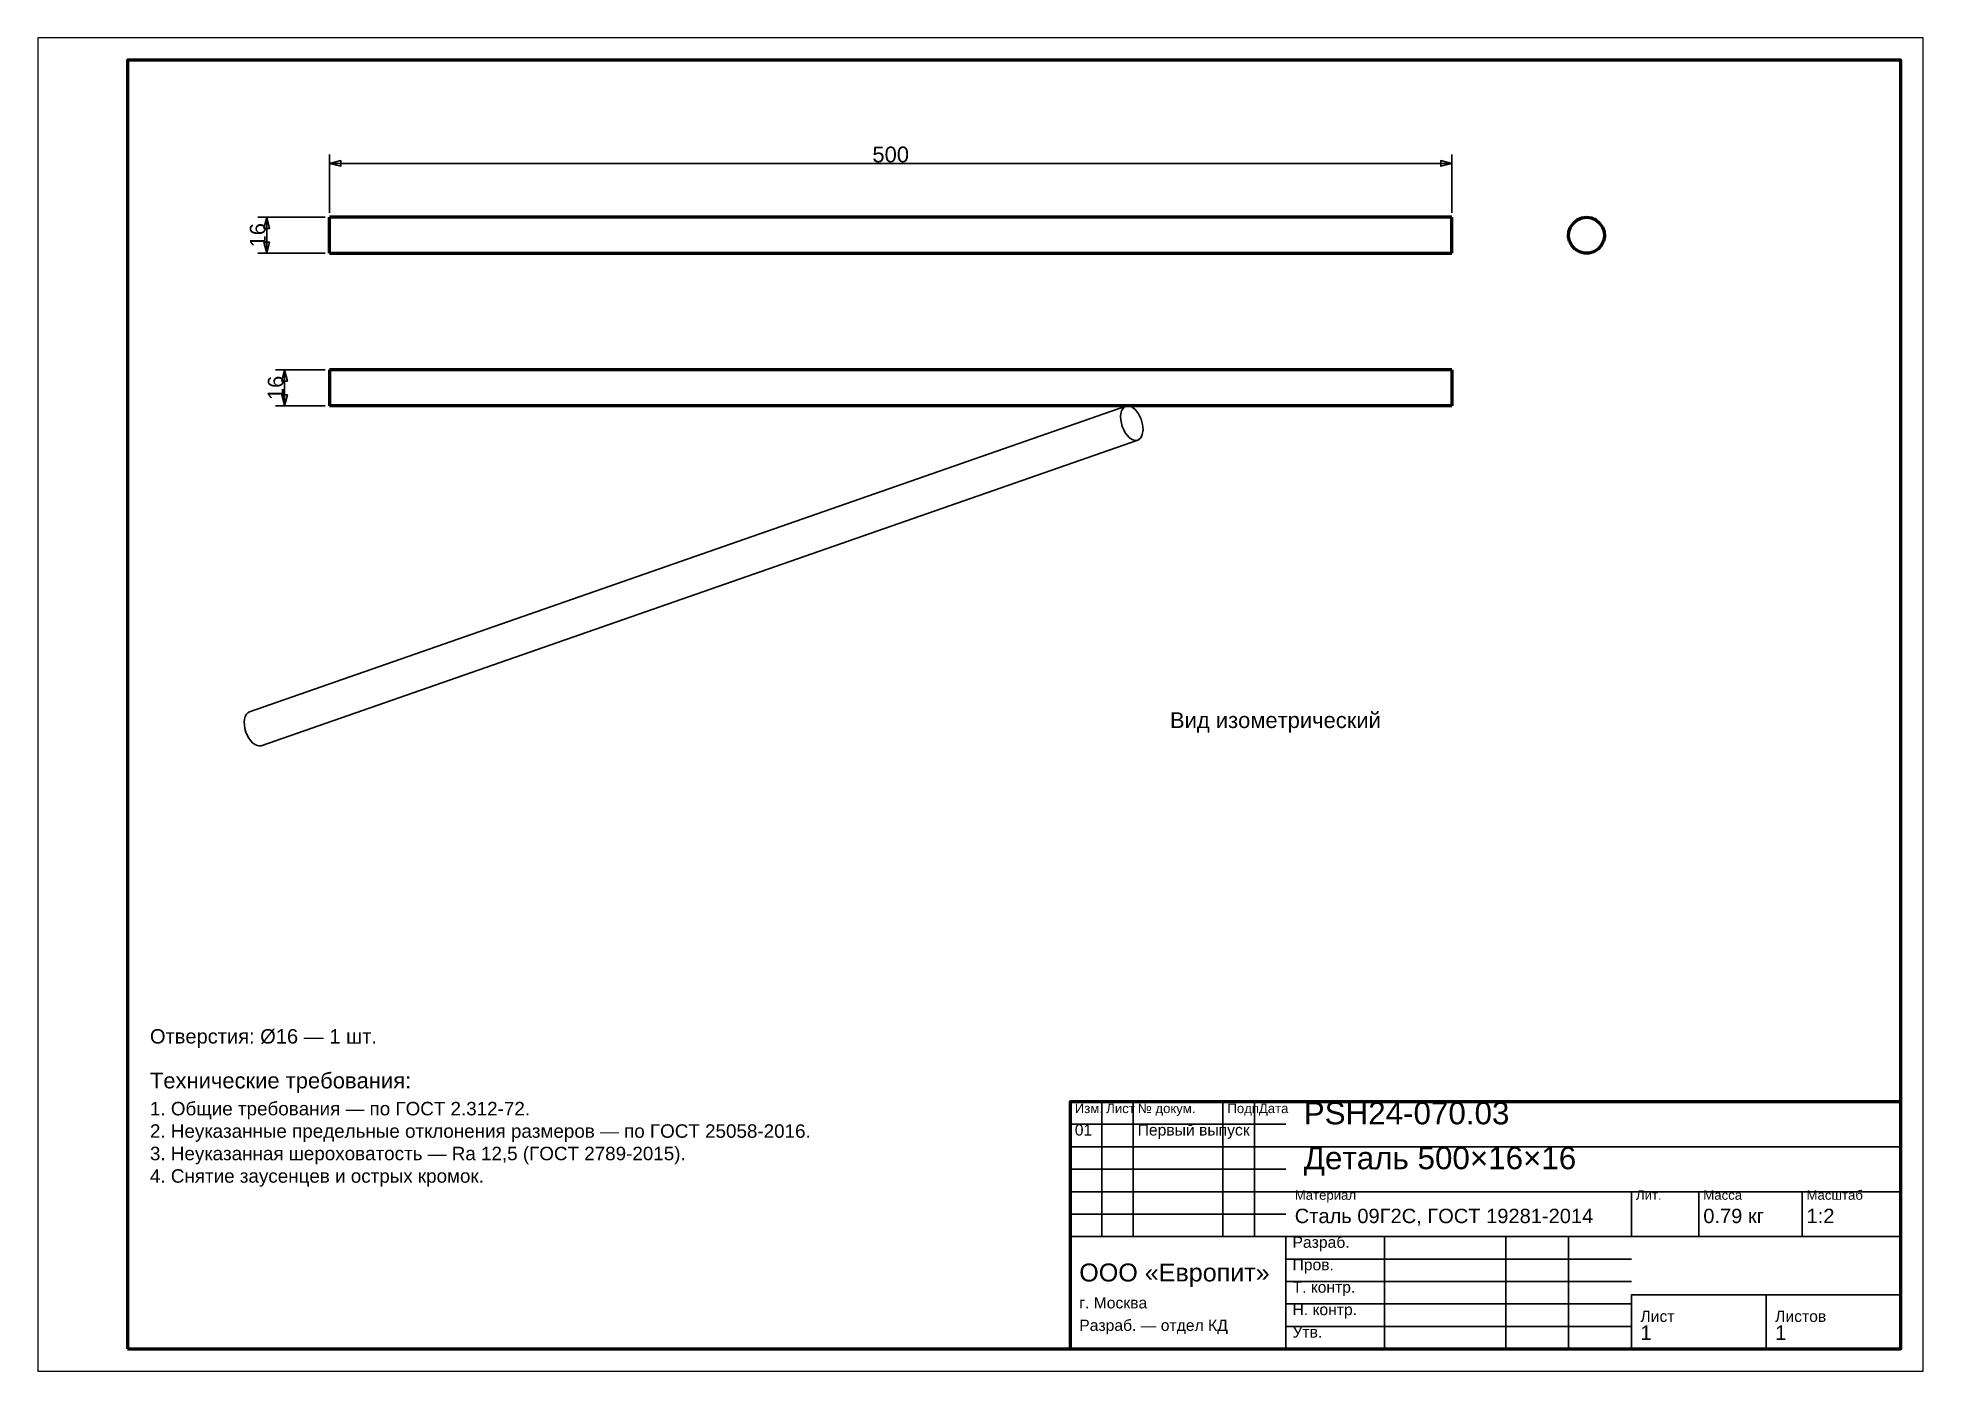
# Model space of a CAD drawing. Header units: millimetres. Extents: x 0 to 420, y 0 to 297.
import ezdxf
from ezdxf.enums import TextEntityAlignment as Align

# ---------------------------------------------------------------- set-up
doc = ezdxf.new("R2010")
doc.units = ezdxf.units.MM
doc.linetypes.add('DASHED', pattern=[1.524, 1.27, -0.254])
doc.styles.add('GOST', font='Arial')

msp = doc.modelspace()

# ---------------------------------------------------------------- linework, layer by layer
at = {"color": 7, "lineweight": 35}
for p, q in [((65, 258), (65, 271)), ((65, 269), (315, 269)), ((315, 258), (315, 271)), ((64, 257), (49, 257)), ((51, 249), (51, 257)), ((64, 249), (49, 249)), ((64, 223), (53, 223)), ((55, 215), (55, 223)), ((64, 215), (53, 215)), ((237, 30), (237, 60)), ((244, 30), (244, 60)), ((264, 30), (264, 60)), ((271, 30), (271, 60)), ((230, 55), (278, 55)), ((230, 50), (278, 50)), ((278, 50), (415, 50)), ((230, 45), (278, 45)), ((230, 40), (278, 40)), ((278, 40), (415, 40)), ((355, 30), (355, 40)), ((370, 30), (370, 40)), ((393, 30), (393, 40)), ((230, 35), (278, 35)), ((230, 30), (278, 30)), ((278, 30), (415, 30)), ((300, 5), (300, 30)), ((327, 5), (327, 30)), ((341, 5), (341, 30)), ((278, 25), (355, 25)), ((278, 20), (355, 20)), ((355, 17), (415, 17)), ((278, 15), (355, 15)), ((278, 10), (355, 10))]:
    msp.add_line(p, q, dxfattribs=at)
at = {"color": 1, "lineweight": 70}
for p, q in [((315, 257), (65, 257)), ((65, 256.9), (65, 257)), ((65, 256.6), (65, 256.9)), ((65, 256.13), (65, 256.6)), ((315, 256.9), (315, 257)), ((315, 256.6), (315, 256.9)), ((315, 256.13), (315, 256.6)), ((342.07, 255.73), (342.91, 256.42)), ((342.91, 256.42), (343.91, 256.85)), ((343.91, 256.85), (344.99, 257)), ((344.99, 257), (346.07, 256.85)), ((346.07, 256.85), (347.07, 256.42)), ((347.07, 256.42), (347.91, 255.73)), ((65, 255.49), (65, 256.13)), ((65, 254.74), (65, 255.49)), ((65, 253.89), (65, 254.74)), ((65, 253), (65, 253.89)), ((65, 252.11), (65, 253)), ((65, 251.26), (65, 252.11)), ((315, 255.49), (315, 256.13)), ((315, 254.74), (315, 255.49)), ((315, 253.89), (315, 254.74)), ((315, 253), (315, 253.89)), ((315, 252.11), (315, 253)), ((315, 251.26), (315, 252.11)), ((341, 252.73), (341.07, 253.81)), ((341.22, 251.66), (341, 252.73)), ((341.07, 253.81), (341.44, 254.84)), ((341.44, 254.84), (342.07, 255.73)), ((347.91, 255.73), (348.54, 254.84)), ((348.54, 254.84), (348.91, 253.81)), ((348.98, 252.73), (348.76, 251.66)), ((348.91, 253.81), (348.98, 252.73)), ((65, 250.51), (65, 251.26)), ((65, 249.87), (65, 250.51)), ((65, 249.4), (65, 249.87)), ((65, 249.1), (65, 249.4)), ((65, 249), (65, 249.1)), ((65, 249), (315, 249)), ((315, 250.51), (315, 251.26)), ((315, 249.87), (315, 250.51)), ((315, 249.4), (315, 249.87)), ((315, 249.1), (315, 249.4)), ((315, 249), (315, 249.1)), ((341.72, 250.69), (341.22, 251.66)), ((342.47, 249.9), (341.72, 250.69)), ((343.4, 249.33), (342.47, 249.9)), ((344.45, 249.04), (343.4, 249.33)), ((345.54, 249.04), (344.45, 249.04)), ((346.58, 249.33), (345.54, 249.04)), ((347.52, 249.9), (346.58, 249.33)), ((348.26, 250.69), (347.52, 249.9)), ((348.76, 251.66), (348.26, 250.69)), ((65, 223), (65, 222.97)), ((315, 223), (65, 223)), ((65, 222.97), (65, 222.9)), ((65, 222.9), (65, 222.78)), ((65, 222.78), (65, 222.6)), ((65, 222.6), (65, 222.39)), ((315, 223), (315, 222.97)), ((315, 222.97), (315, 222.9)), ((315, 222.9), (315, 222.78)), ((315, 222.78), (315, 222.6)), ((315, 222.6), (315, 222.39)), ((65, 222.39), (65, 222.13)), ((65, 222.13), (65, 221.83)), ((65, 221.83), (65, 221.49)), ((65, 221.49), (65, 221.13)), ((65, 221.13), (65, 220.74)), ((65, 220.74), (65, 220.32)), ((65, 220.32), (65, 219.89)), ((65, 219.89), (65, 219.45)), ((65, 219.45), (65, 219)), ((65, 219), (65, 218.55)), ((65, 218.55), (65, 218.11)), ((315, 222.39), (315, 222.13)), ((315, 222.13), (315, 221.83)), ((315, 221.83), (315, 221.49)), ((315, 221.49), (315, 221.13)), ((315, 221.13), (315, 220.74)), ((315, 220.74), (315, 220.32)), ((315, 220.32), (315, 219.89)), ((315, 219.89), (315, 219.45)), ((315, 219.45), (315, 219)), ((315, 219), (315, 218.55)), ((315, 218.55), (315, 218.11)), ((65, 218.11), (65, 217.68)), ((65, 217.68), (65, 217.26)), ((65, 217.26), (65, 216.87)), ((65, 216.87), (65, 216.51)), ((65, 216.51), (65, 216.17)), ((65, 216.17), (65, 215.87)), ((65, 215.87), (65, 215.61)), ((65, 215.61), (65, 215.4)), ((65, 215.4), (65, 215.22)), ((65, 215.22), (65, 215.1)), ((65, 215.1), (65, 215.03)), ((65, 215.03), (65, 215)), ((315, 215), (65, 215)), ((315, 218.11), (315, 217.68)), ((315, 217.68), (315, 217.26)), ((315, 217.26), (315, 216.87)), ((315, 216.87), (315, 216.51)), ((315, 216.51), (315, 216.17)), ((315, 216.17), (315, 215.87)), ((315, 215.87), (315, 215.61)), ((315, 215.61), (315, 215.4)), ((315, 215.4), (315, 215.22)), ((315, 215.22), (315, 215.1)), ((315, 215.1), (315, 215.03)), ((315, 215.03), (315, 215))]:
    msp.add_line(p, q, dxfattribs=at)
at = {"color": 5, "linetype": 'DASHED', "lineweight": 35}
for p, q in [((65, 257), (65, 256.9)), ((65, 256.9), (65, 256.6)), ((65, 256.6), (65, 256.13)), ((315, 257), (315, 256.9)), ((315, 256.9), (315, 256.6)), ((315, 256.6), (315, 256.13)), ((342.07, 255.73), (342.91, 256.42)), ((342.91, 256.42), (343.91, 256.85)), ((343.91, 256.85), (344.99, 257)), ((344.99, 257), (346.07, 256.85)), ((346.07, 256.85), (347.07, 256.42)), ((347.07, 256.42), (347.91, 255.73)), ((65, 256.13), (65, 255.49)), ((65, 255.49), (65, 254.74)), ((65, 254.74), (65, 253.89)), ((65, 253.89), (65, 253)), ((65, 253), (65, 252.11)), ((65, 252.11), (65, 251.26)), ((315, 256.13), (315, 255.49)), ((315, 255.49), (315, 254.74)), ((315, 254.74), (315, 253.89)), ((315, 253.89), (315, 253)), ((315, 253), (315, 252.11)), ((315, 252.11), (315, 251.26)), ((341, 252.73), (341.07, 253.81)), ((341.22, 251.66), (341, 252.73)), ((341.07, 253.81), (341.44, 254.84)), ((341.44, 254.84), (342.07, 255.73)), ((347.91, 255.73), (348.54, 254.84)), ((348.54, 254.84), (348.91, 253.81)), ((348.98, 252.73), (348.76, 251.66)), ((348.91, 253.81), (348.98, 252.73)), ((65, 251.26), (65, 250.51)), ((65, 250.51), (65, 249.87)), ((65, 249.87), (65, 249.4)), ((65, 249.4), (65, 249.1)), ((65, 249.1), (65, 249)), ((315, 251.26), (315, 250.51)), ((315, 250.51), (315, 249.87)), ((315, 249.87), (315, 249.4)), ((315, 249.4), (315, 249.1)), ((315, 249.1), (315, 249)), ((341.72, 250.69), (341.22, 251.66)), ((342.47, 249.9), (341.72, 250.69)), ((343.4, 249.33), (342.47, 249.9)), ((344.45, 249.04), (343.4, 249.33)), ((345.54, 249.04), (344.45, 249.04)), ((346.58, 249.33), (345.54, 249.04)), ((347.52, 249.9), (346.58, 249.33)), ((348.26, 250.69), (347.52, 249.9)), ((348.76, 251.66), (348.26, 250.69)), ((65, 222.9), (65, 223)), ((65, 222.6), (65, 222.9)), ((65, 222.13), (65, 222.6)), ((315, 222.9), (315, 223)), ((315, 222.6), (315, 222.9)), ((315, 222.13), (315, 222.6)), ((65, 221.49), (65, 222.13)), ((65, 220.74), (65, 221.49)), ((65, 219.89), (65, 220.74)), ((65, 219), (65, 219.89)), ((65, 218.11), (65, 219)), ((315, 221.49), (315, 222.13)), ((315, 220.74), (315, 221.49)), ((315, 219.89), (315, 220.74)), ((315, 219), (315, 219.89)), ((315, 218.11), (315, 219)), ((65, 217.26), (65, 218.11)), ((65, 216.51), (65, 217.26)), ((65, 215.87), (65, 216.51)), ((65, 215.4), (65, 215.87)), ((65, 215.1), (65, 215.4)), ((65, 215), (65, 215.1)), ((315, 217.26), (315, 218.11)), ((315, 216.51), (315, 217.26)), ((315, 215.87), (315, 216.51)), ((315, 215.4), (315, 215.87)), ((315, 215.1), (315, 215.4)), ((315, 215), (315, 215.1))]:
    msp.add_line(p, q, dxfattribs=at)
at = {"color": 1, "lineweight": 35}
for p, q in [((242.4, 214.94), (47.18, 146.89)), ((241.69, 214.37), (241.44, 213.89)), ((242.01, 214.72), (241.69, 214.37)), ((242.4, 214.94), (242.01, 214.72)), ((243.03, 215), (242.4, 214.94)), ((243.71, 214.76), (243.03, 215)), ((244.51, 214.15), (243.71, 214.76)), ((241.28, 213.31), (241.22, 212.65)), ((241.22, 212.65), (241.25, 211.93)), ((241.25, 211.93), (241.37, 211.18)), ((241.44, 213.89), (241.28, 213.31)), ((241.37, 211.18), (241.59, 210.42)), ((241.59, 210.42), (241.89, 209.7)), ((245.22, 213.22), (244.51, 214.15)), ((245.78, 212.08), (245.22, 213.22)), ((246.12, 210.84), (245.78, 212.08)), ((246.21, 209.64), (246.12, 210.84)), ((245.03, 207.39), (49.81, 139.33)), ((241.89, 209.7), (242.26, 209.04)), ((242.26, 209.04), (242.68, 208.45)), ((242.68, 208.45), (243.14, 207.97)), ((243.14, 207.97), (243.63, 207.61)), ((243.63, 207.61), (244.12, 207.39)), ((244.12, 207.39), (244.59, 207.32)), ((244.59, 207.32), (245.03, 207.39)), ((245.03, 207.39), (245.36, 207.56)), ((245.36, 207.56), (245.64, 207.82)), ((245.64, 207.82), (245.87, 208.17)), ((245.87, 208.17), (246.04, 208.6)), ((246.04, 208.6), (246.21, 209.64)), ((46.06, 145.26), (46, 144.59)), ((46, 144.59), (46.03, 143.87)), ((46.03, 143.87), (46.16, 143.12)), ((46.22, 145.84), (46.06, 145.26)), ((46.16, 143.12), (46.37, 142.37)), ((46.47, 146.32), (46.22, 145.84)), ((46.79, 146.67), (46.47, 146.32)), ((47.18, 146.89), (46.79, 146.67)), ((46.37, 142.37), (46.67, 141.65)), ((46.67, 141.65), (47.04, 140.98)), ((47.04, 140.98), (47.46, 140.4)), ((47.46, 140.4), (47.93, 139.92)), ((47.93, 139.92), (48.41, 139.56)), ((48.41, 139.56), (48.9, 139.34)), ((48.9, 139.34), (49.37, 139.26)), ((49.37, 139.26), (49.81, 139.33))]:
    msp.add_line(p, q, dxfattribs=at)
at = {"color": 7, "lineweight": 25}
msp.add_lwpolyline([(0, 0), (420, 0), (420, 297), (0, 297)], close=True, dxfattribs=at)
at = {"color": 7, "lineweight": 70}
for points in [[(20, 5), (415, 5), (415, 292), (20, 292)], [(230, 5), (415, 5), (415, 60), (230, 60)]]:
    msp.add_lwpolyline(points, close=True, dxfattribs=at)
at = {"color": 7, "lineweight": 35}
for points in [[(65, 269), (67.5, 268.38), (67.5, 269.62)], [(315, 269), (312.5, 269.62), (312.5, 268.38)], [(51, 257), (50.38, 254.5), (51.62, 254.5)], [(51, 249), (51.62, 251.5), (50.38, 251.5)], [(55, 223), (54.38, 220.5), (55.62, 220.5)], [(55, 215), (55.62, 217.5), (54.38, 217.5)], [(230, 5), (278, 5), (278, 30), (230, 30)], [(355, 5), (385, 5), (385, 17), (355, 17)], [(385, 5), (415, 5), (415, 17), (385, 17)]]:
    msp.add_lwpolyline(points, close=True, dxfattribs=at)

# ---------------------------------------------------------------- texts
at = {"color": 7, "style": 'GOST'}
msp.add_text('500', height=3.5, dxfattribs=at).set_placement((190, 271), align=Align.MIDDLE)
for p in [(49, 253), (53, 219)]:
    msp.add_text('16', height=3.5, rotation=90, dxfattribs=at).set_placement(p, align=Align.MIDDLE)
at = {"color": 3, "style": 'GOST'}
for s, height, p in [('Вид изометрический', 3.5, (252.21, 143.26)), ('Технические требования:', 3.5, (25, 63)), ('1. Общие требования — по ГОСТ 2.312-72.', 3, (25, 57)), ('Изм.', 2.1, (231, 57.5)), ('Лист', 2.1, (238, 57.5)), ('№ докум.', 2.1, (245, 57.5)), ('Подп.', 2.1, (265, 57.5)), ('Дата', 2.1, (272, 57.5)), ('PSH24-070.03', 5, (282, 55)), ('2. Неуказанные предельные отклонения размеров — по ГОСТ 25058-2016.', 3, (25, 52)), ('01', 2.5, (231, 52.5)), ('Первый выпуск', 2.5, (245, 52.5)), ('3. Неуказанная шероховатость — Ra 12,5 (ГОСТ 2789-2015).', 3, (25, 47)), ('Деталь 500×16×16', 5, (282, 45)), ('4. Снятие заусенцев и острых кромок.', 3, (25, 42)), ('Материал', 2.1, (280, 38.2)), ('Лит.', 2.1, (356, 38.2)), ('Масса', 2.1, (371, 38.2)), ('Масштаб', 2.1, (394, 38.2)), ('Сталь 09Г2С, ГОСТ 19281-2014', 3.2, (280, 33)), ('0.79 кг', 3.2, (371, 33)), ('1:2', 3.2, (394, 33)), ('Разраб.', 2.5, (279.5, 27.5)), ('ООО «Европит»', 4, (232, 20)), ('Пров.', 2.5, (279.5, 22.5)), ('Т. контр.', 2.5, (279.5, 17.5)), ('г. Москва', 2.5, (232, 14)), ('Н. контр.', 2.5, (279.5, 12.5)), ('Лист', 2.5, (357, 11)), ('Листов', 2.5, (387, 11)), ('Разраб. — отдел КД', 2.5, (232, 9)), ('Утв.', 2.5, (279.5, 7.5)), ('1', 3.2, (357, 7)), ('1', 3.2, (387, 7))]:
    msp.add_text(s, height=height, dxfattribs=at).set_placement(p)
at = {"color": 6, "style": 'GOST'}
msp.add_text('Отверстия: Ø16 — 1 шт.', height=3.2, dxfattribs=at).set_placement((25, 73))

doc.saveas('drawing.dxf')
